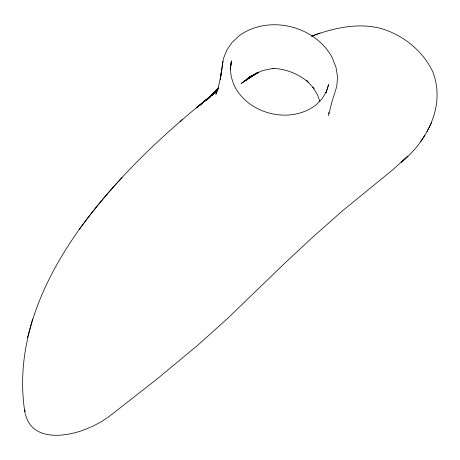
<?xml version="1.0" encoding="UTF-8"?>
<svg xmlns="http://www.w3.org/2000/svg" width="460" height="460" viewBox="0 0 460 460"><rect width="100%" height="100%" fill="white"/><g stroke="black" fill="none" stroke-linecap="round" stroke-linejoin="round"><path stroke-width="0.69" d="M328.693 113.746L328.82 112.412M231.34 61.766L231.455 60.904L230.23 69.753L231.34 61.766L230.207 68.626M222.939 61.318L220.328 79.367L223.364 58.782L226.797 50.146L232.196 42.291L239.28 35.673C268.72 14.289 315.347 25.714 332.235 57.718L335.978 67.235L337.554 76.998L336.8 86.359L331.43 103.563L328.503 115.748M221.639 70.144C220.259 78.292 219.115 86.624 215.815 94.265L218.339 88.326M122.032 177.537C63.48 240.275 10.626 323.587 25.012 413.258M27.479 337.703L32.62 318.964M326.157 92.609L328.63 84.571L325.847 92.885M91.27 427.041L101.436 421.665L109.325 416.329L157.199 378.896L197.76 345.213L227.792 318.28L284.24 263.701L311.644 238.148L342.343 210.962L393.001 169.579L407.865 156.107L401.31 162.259C427.369 141.093 445.981 104.926 432.659 71.547C422.866 50.893 403.311 35.19 381.576 28.658C358.317 22.276 333.58 27.991 311.523 36.219M431.486 122.866L426.949 131.571M218.126 88.153L217.459 89.389L218.304 88.251M420.664 141.599L424.822 135.096M326.111 92.109L321.885 98.969L316.365 104.627C290.72 124.913 247.963 114.425 233.99 85.071L231.242 76.941L230.333 68.592L230.351 68.891M79.224 229.5C115.431 179.526 160.408 136.493 208.432 97.986L196.305 107.922L205.775 100.171M218.333 88.142L214.969 92.615L218.063 88.711M218.437 87.992L212.117 95.484L218.184 88.423M218.149 88.337L209.064 98.101L213.9 93.006M214.872 91.988L217.287 89.441L205.902 100.585L214.739 92.144L199.519 105.518L207.914 98.434M180.044 121.566L182.706 119.238M257.985 72.312L244.197 81.081L258.647 71.973M273.947 68.287L262.631 70.541L249.234 76.935L257.818 72.668L241.12 83.478L257.83 72.507M257.818 72.668L246.905 78.896L254.673 74.451M90.643 427.058C70.294 436.741 32.24 443.457 25.352 413.908M312.081 36.116L320.022 33.062M272.124 68.316C285.252 68.724 298.103 73.537 308.091 82.099L306.532 80.379L313.921 88.423M313.99 88.492L312.748 87.13L317.429 94.731L319.947 101.597M24.817 409.854L25.081 411.884"/></g></svg>
